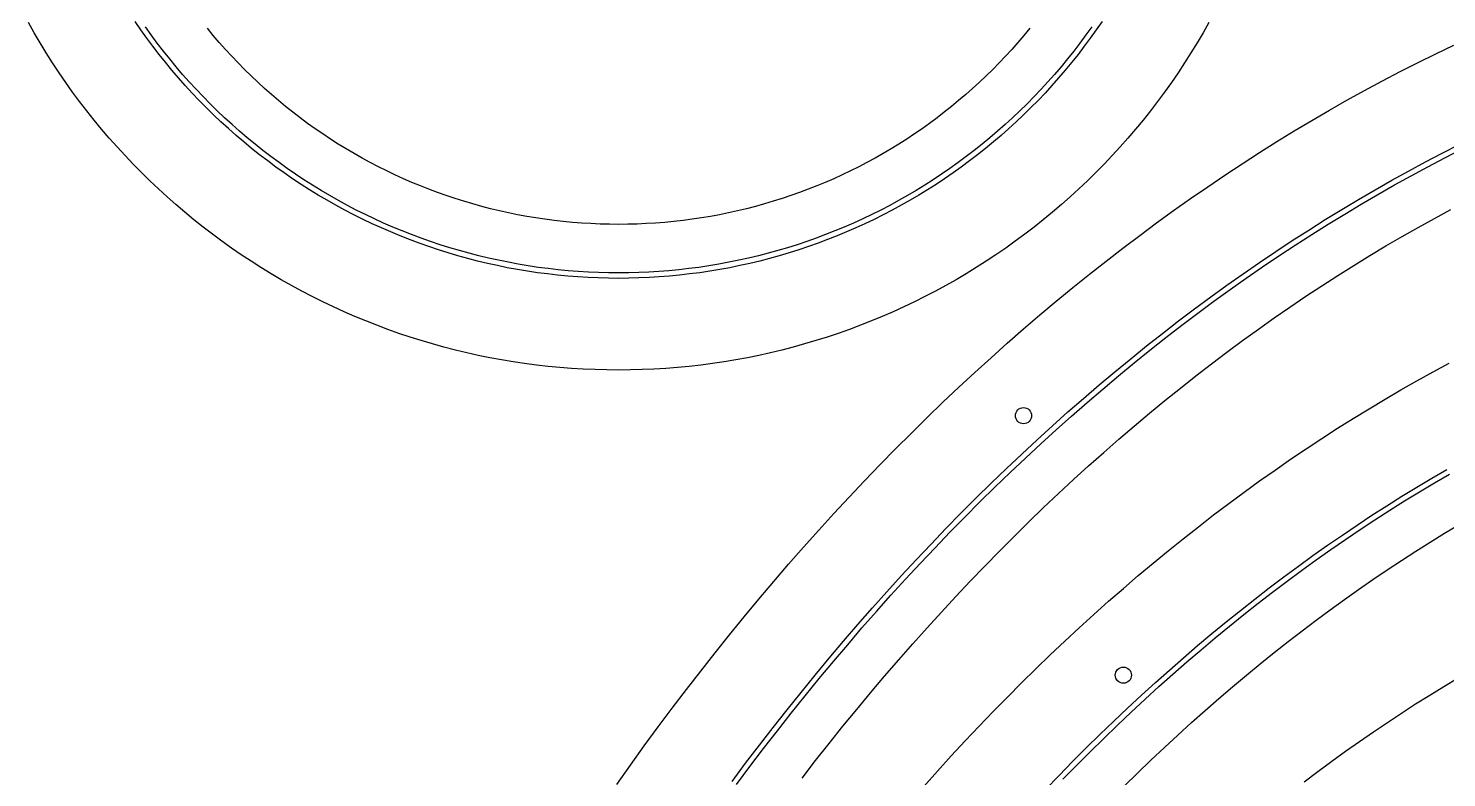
# Model space of a CAD drawing. Header units: metres. Extents: x 10 to 1210, y 10 to 2778.
# Drawn here: x 25.7 to 288.4, y 2258.5 to 2397.3 of the extents above; entities that cross this region are included whole.
import ezdxf

# ---------------------------------------------------------------- set-up
doc = ezdxf.new("R2010")
doc.units = ezdxf.units.M
for name, color, linetype in [('ACIKLIK', 5, 'Continuous'), ('ASKI_DELIK', 6, 'Continuous'), ('CAM_SABLON', 4, 'Continuous'), ('DIS_KENAR_V91_Z3', 1, 'Continuous'), ('LAMBA_T4_Z4', 3, 'Continuous')]:
    doc.layers.add(name, color=color, linetype=linetype)

msp = doc.modelspace()

# ---------------------------------------------------------------- linework, layer by layer
at = {"layer": 'ACIKLIK'}
for points in [[(211.16, 2397.33), (210.07, 2396.01), (208.96, 2394.71), (207.83, 2393.43), (206.67, 2392.16), (205.49, 2390.92), (204.3, 2389.7), (203.08, 2388.51), (201.84, 2387.33), (200.57, 2386.17), (199.29, 2385.04), (197.99, 2383.93), (196.67, 2382.84), (195.33, 2381.78), (193.98, 2380.73), (192.6, 2379.72), (191.21, 2378.72), (189.8, 2377.76), (188.37, 2376.81), (186.93, 2375.89), (185.47, 2375), (184, 2374.13), (182.51, 2373.29), (181.01, 2372.47), (179.49, 2371.68), (177.96, 2370.92), (176.42, 2370.18), (174.86, 2369.47), (173.29, 2368.79), (171.71, 2368.14), (170.12, 2367.51), (168.52, 2366.91), (166.91, 2366.34), (165.28, 2365.8), (163.65, 2365.28), (162.01, 2364.8), (160.36, 2364.34), (158.71, 2363.91), (157.04, 2363.51), (155.38, 2363.14), (153.7, 2362.8), (152.02, 2362.49), (150.33, 2362.21), (148.64, 2361.95), (146.94, 2361.73), (145.24, 2361.54), (143.54, 2361.37), (141.84, 2361.24), (140.13, 2361.14), (138.42, 2361.06), (136.71, 2361.02), (135, 2361), (133.29, 2361.02), (131.58, 2361.06), (129.87, 2361.14), (128.16, 2361.24), (126.46, 2361.37), (124.76, 2361.54), (123.06, 2361.73), (121.36, 2361.95), (119.67, 2362.21), (117.98, 2362.49), (116.3, 2362.8), (114.62, 2363.14), (112.96, 2363.51), (111.29, 2363.91), (109.64, 2364.34), (107.99, 2364.8), (106.35, 2365.28), (104.72, 2365.8), (103.09, 2366.34), (101.48, 2366.91), (99.88, 2367.51), (98.29, 2368.14), (96.71, 2368.79), (95.14, 2369.47), (93.58, 2370.18), (92.04, 2370.92), (90.51, 2371.68), (88.99, 2372.47), (87.49, 2373.29), (86, 2374.13), (84.53, 2375), (83.07, 2375.89), (81.63, 2376.81), (80.2, 2377.76), (78.79, 2378.72), (77.4, 2379.72), (76.02, 2380.73), (74.67, 2381.78), (73.33, 2382.84), (72.01, 2383.93), (70.71, 2385.04), (69.43, 2386.17), (68.16, 2387.33), (66.92, 2388.51), (65.7, 2389.7), (64.51, 2390.92), (63.33, 2392.16), (62.17, 2393.43), (61.04, 2394.71), (59.93, 2396.01), (58.84, 2397.33)], [(169, 2258.39), (171.5, 2261.63), (174.03, 2264.83), (176.56, 2268), (179.12, 2271.13), (181.69, 2274.22), (184.27, 2277.28), (186.88, 2280.3), (189.5, 2283.29), (192.13, 2286.24), (194.78, 2289.16), (197.44, 2292.03), (200.12, 2294.87), (202.82, 2297.68), (205.53, 2300.44), (208.25, 2303.17), (210.98, 2305.86), (213.73, 2308.51), (216.5, 2311.13), (219.27, 2313.71), (222.06, 2316.24), (224.86, 2318.74), (227.68, 2321.2), (230.5, 2323.63), (233.34, 2326.01), (236.19, 2328.35), (239.05, 2330.66), (241.92, 2332.93), (244.8, 2335.15), (247.69, 2337.34), (250.59, 2339.49), (253.51, 2341.59), (256.43, 2343.66), (259.36, 2345.69), (262.3, 2347.67), (265.25, 2349.62), (268.21, 2351.53), (271.18, 2353.39), (274.15, 2355.22), (277.13, 2357), (280.13, 2358.75), (283.12, 2360.45), (286.13, 2362.12), (289.14, 2363.74)], [(228.67, 2256.89), (231.14, 2259.31), (233.61, 2261.71), (236.1, 2264.06), (238.61, 2266.38), (241.12, 2268.67), (243.64, 2270.92), (246.18, 2273.14), (248.72, 2275.32), (251.28, 2277.47), (253.84, 2279.58), (256.42, 2281.66), (259, 2283.7), (261.6, 2285.7), (264.2, 2287.67), (266.81, 2289.6), (269.44, 2291.5), (272.07, 2293.36), (274.7, 2295.18), (277.35, 2296.97), (280, 2298.72), (282.67, 2300.44), (285.34, 2302.12), (288.01, 2303.76), (290.7, 2305.37)]]:
    msp.add_lwpolyline(points, dxfattribs=at)
at = {"layer": 'ASKI_DELIK'}
for centre in [(210, 2325.55), (228.5, 2277.47)]:
    msp.add_circle(centre, 1.5, dxfattribs=at)
at = {"layer": 'CAM_SABLON'}
for points in [[(222.65, 2397.63), (221.56, 2396.11), (220.45, 2394.61), (219.32, 2393.12), (218.15, 2391.66), (216.97, 2390.22), (215.75, 2388.8), (214.52, 2387.4), (213.25, 2386.03), (211.97, 2384.67), (210.66, 2383.34), (209.33, 2382.03), (207.97, 2380.75), (206.6, 2379.48), (205.2, 2378.25), (203.78, 2377.03), (202.34, 2375.85), (200.88, 2374.68), (199.39, 2373.55), (197.89, 2372.44), (196.37, 2371.35), (194.83, 2370.29), (193.28, 2369.26), (191.7, 2368.26), (190.11, 2367.28), (188.5, 2366.34), (186.87, 2365.42), (185.23, 2364.53), (183.58, 2363.66), (181.91, 2362.83), (180.22, 2362.03), (178.52, 2361.25), (176.81, 2360.51), (175.08, 2359.79), (173.35, 2359.11), (171.6, 2358.45), (169.84, 2357.83), (168.06, 2357.24), (166.28, 2356.68), (164.49, 2356.15), (162.69, 2355.65), (160.89, 2355.18), (159.07, 2354.74), (157.25, 2354.34), (155.42, 2353.97), (153.58, 2353.63), (151.74, 2353.32), (149.89, 2353.04), (148.04, 2352.8), (146.18, 2352.59), (144.33, 2352.41), (142.46, 2352.26), (140.6, 2352.15), (138.73, 2352.07), (136.87, 2352.02), (135, 2352), (133.13, 2352.02), (131.27, 2352.07), (129.4, 2352.15), (127.54, 2352.26), (125.67, 2352.41), (123.82, 2352.59), (121.96, 2352.8), (120.11, 2353.04), (118.26, 2353.32), (116.42, 2353.63), (114.58, 2353.97), (112.75, 2354.34), (110.93, 2354.74), (109.11, 2355.18), (107.31, 2355.65), (105.51, 2356.15), (103.72, 2356.68), (101.94, 2357.24), (100.16, 2357.83), (98.4, 2358.45), (96.65, 2359.11), (94.92, 2359.79), (93.19, 2360.51), (91.48, 2361.25), (89.78, 2362.03), (88.09, 2362.83), (86.42, 2363.66), (84.77, 2364.53), (83.13, 2365.42), (81.5, 2366.34), (79.89, 2367.28), (78.3, 2368.26), (76.72, 2369.26), (75.17, 2370.29), (73.63, 2371.35), (72.11, 2372.44), (70.61, 2373.55), (69.12, 2374.68), (67.66, 2375.85), (66.22, 2377.03), (64.8, 2378.25), (63.4, 2379.48), (62.03, 2380.75), (60.67, 2382.03), (59.34, 2383.34), (58.03, 2384.67), (56.75, 2386.03), (55.48, 2387.4), (54.25, 2388.8), (53.03, 2390.22), (51.85, 2391.66), (50.68, 2393.12), (49.55, 2394.61), (48.44, 2396.11), (47.35, 2397.63)], [(156.81, 2257.18), (159.33, 2260.54), (161.86, 2263.87), (164.41, 2267.17), (166.98, 2270.43), (169.56, 2273.66), (172.17, 2276.85), (174.79, 2280), (177.43, 2283.12), (180.08, 2286.21), (182.76, 2289.25), (185.44, 2292.27), (188.15, 2295.24), (190.87, 2298.18), (193.61, 2301.08), (196.36, 2303.94), (199.12, 2306.77), (201.91, 2309.56), (204.7, 2312.31), (207.52, 2315.02), (210.34, 2317.7), (213.18, 2320.33), (216.04, 2322.93), (218.9, 2325.49), (221.78, 2328.01), (224.68, 2330.49), (227.58, 2332.93), (230.5, 2335.33), (233.43, 2337.7), (236.38, 2340.02), (239.33, 2342.3), (242.3, 2344.55), (245.28, 2346.75), (248.27, 2348.91), (251.27, 2351.03), (254.28, 2353.12), (257.3, 2355.16), (260.33, 2357.16), (263.38, 2359.12), (266.43, 2361.04), (269.49, 2362.92), (272.56, 2364.75), (275.63, 2366.55), (278.72, 2368.3), (281.82, 2370.02), (284.92, 2371.69), (288.03, 2373.32), (291.15, 2374.91)], [(217.31, 2258.2), (219.82, 2260.76), (222.33, 2263.28), (224.86, 2265.76), (227.4, 2268.21), (229.95, 2270.63), (232.51, 2273.01), (235.09, 2275.36), (237.68, 2277.67), (240.28, 2279.94), (242.9, 2282.18), (245.52, 2284.39), (248.16, 2286.56), (250.81, 2288.69), (253.46, 2290.79), (256.13, 2292.85), (258.81, 2294.88), (261.5, 2296.87), (264.2, 2298.82), (266.91, 2300.73), (269.62, 2302.61), (272.35, 2304.46), (275.09, 2306.26), (277.83, 2308.03), (280.59, 2309.76), (283.35, 2311.46), (286.12, 2313.11), (288.89, 2314.73)]]:
    msp.add_lwpolyline(points, dxfattribs=at)
at = {"layer": 'DIS_KENAR_V91_Z3'}
for points in [[(244.33, 2398.4), (243.25, 2396.5), (242.15, 2394.62), (241.01, 2392.76), (239.83, 2390.92), (238.63, 2389.1), (237.39, 2387.3), (236.13, 2385.53), (234.83, 2383.77), (233.5, 2382.04), (232.14, 2380.33), (230.76, 2378.65), (229.34, 2376.99), (227.89, 2375.36), (226.42, 2373.75), (224.92, 2372.17), (223.39, 2370.61), (221.83, 2369.08), (220.25, 2367.58), (218.64, 2366.11), (217.01, 2364.66), (215.35, 2363.24), (213.67, 2361.86), (211.96, 2360.5), (210.23, 2359.17), (208.47, 2357.87), (206.7, 2356.61), (204.9, 2355.37), (203.08, 2354.17), (201.24, 2352.99), (199.38, 2351.85), (197.5, 2350.75), (195.6, 2349.67), (193.68, 2348.63), (191.75, 2347.62), (189.8, 2346.65), (187.83, 2345.71), (185.84, 2344.81), (183.84, 2343.94), (181.83, 2343.1), (179.8, 2342.3), (177.75, 2341.54), (175.7, 2340.81), (173.63, 2340.12), (171.55, 2339.46), (169.45, 2338.84), (167.35, 2338.26), (165.24, 2337.71), (163.12, 2337.2), (160.99, 2336.73), (158.85, 2336.3), (156.71, 2335.9), (154.55, 2335.54), (152.4, 2335.22), (150.23, 2334.93), (148.07, 2334.68), (145.89, 2334.48), (143.72, 2334.3), (141.54, 2334.17), (139.36, 2334.08), (137.18, 2334.02), (135, 2334), (132.82, 2334.02), (130.64, 2334.08), (128.46, 2334.17), (126.28, 2334.3), (124.11, 2334.48), (121.93, 2334.68), (119.77, 2334.93), (117.6, 2335.22), (115.45, 2335.54), (113.29, 2335.9), (111.15, 2336.3), (109.01, 2336.73), (106.88, 2337.2), (104.76, 2337.71), (102.65, 2338.26), (100.55, 2338.84), (98.45, 2339.46), (96.37, 2340.12), (94.3, 2340.81), (92.25, 2341.54), (90.2, 2342.3), (88.17, 2343.1), (86.16, 2343.94), (84.16, 2344.81), (82.17, 2345.71), (80.2, 2346.65), (78.25, 2347.62), (76.32, 2348.63), (74.4, 2349.67), (72.5, 2350.75), (70.62, 2351.85), (68.76, 2352.99), (66.92, 2354.17), (65.1, 2355.37), (63.3, 2356.61), (61.53, 2357.87), (59.77, 2359.17), (58.04, 2360.5), (56.33, 2361.86), (54.65, 2363.24), (52.99, 2364.66), (51.36, 2366.11), (49.75, 2367.58), (48.17, 2369.08), (46.61, 2370.61), (45.08, 2372.17), (43.58, 2373.75), (42.11, 2375.36), (40.66, 2376.99), (39.24, 2378.65), (37.86, 2380.33), (36.5, 2382.04), (35.17, 2383.77), (33.87, 2385.53), (32.61, 2387.3), (31.37, 2389.1), (30.17, 2390.92), (28.99, 2392.76), (27.85, 2394.62), (26.75, 2396.5), (25.67, 2398.4)], [(134.66, 2257.22), (137.2, 2260.81), (139.76, 2264.37), (142.35, 2267.89), (144.95, 2271.37), (147.58, 2274.83), (150.22, 2278.24), (152.88, 2281.63), (155.57, 2284.97), (158.27, 2288.29), (160.99, 2291.56), (163.74, 2294.81), (166.5, 2298.01), (169.27, 2301.18), (172.07, 2304.31), (174.89, 2307.41), (177.72, 2310.47), (180.57, 2313.49), (183.44, 2316.48), (186.32, 2319.42), (189.23, 2322.33), (192.14, 2325.2), (195.08, 2328.03), (198.03, 2330.83), (201, 2333.58), (203.98, 2336.3), (206.98, 2338.98), (210, 2341.62), (213.03, 2344.21), (216.08, 2346.77), (219.14, 2349.29), (222.21, 2351.77), (225.3, 2354.21), (228.4, 2356.6), (231.52, 2358.96), (234.65, 2361.28), (237.8, 2363.55), (240.95, 2365.78), (244.12, 2367.98), (247.31, 2370.13), (250.5, 2372.24), (253.71, 2374.3), (256.93, 2376.33), (260.16, 2378.31), (263.4, 2380.25), (266.65, 2382.15), (269.92, 2384), (273.19, 2385.82), (276.48, 2387.58), (279.77, 2389.31), (283.08, 2390.99), (286.39, 2392.63), (289.72, 2394.23)], [(191.54, 2256.86), (194.08, 2259.7), (196.63, 2262.51), (199.2, 2265.29), (201.79, 2268.03), (204.39, 2270.74), (207.01, 2273.41), (209.65, 2276.05), (212.3, 2278.66), (214.96, 2281.23), (217.64, 2283.76), (220.33, 2286.26), (223.04, 2288.73), (225.76, 2291.16), (228.5, 2293.55), (231.25, 2295.91), (234.01, 2298.23), (236.79, 2300.52), (239.58, 2302.76), (242.39, 2304.98), (245.2, 2307.15), (248.03, 2309.29), (250.87, 2311.39), (253.72, 2313.46), (256.59, 2315.48), (259.47, 2317.47), (262.35, 2319.43), (265.25, 2321.34), (268.16, 2323.21), (271.09, 2325.05), (274.02, 2326.85), (276.96, 2328.61), (279.91, 2330.33), (282.87, 2332.02), (285.85, 2333.66), (288.83, 2335.27)], [(262, 2257.7), (264.54, 2259.62), (267.09, 2261.51), (269.65, 2263.36), (272.23, 2265.18), (274.81, 2266.97), (277.4, 2268.72), (280.01, 2270.44), (282.62, 2272.13), (285.25, 2273.78), (287.88, 2275.39), (290.52, 2276.97)]]:
    msp.add_lwpolyline(points, dxfattribs=at)
at = {"layer": 'LAMBA_T4_Z4'}
for points in [[(224.54, 2398.61), (223.47, 2397.05), (222.37, 2395.52), (221.25, 2394), (220.1, 2392.51), (218.93, 2391.03), (217.73, 2389.58), (216.51, 2388.15), (215.26, 2386.73), (213.99, 2385.34), (212.69, 2383.98), (211.37, 2382.63), (210.02, 2381.31), (208.66, 2380.01), (207.27, 2378.74), (205.85, 2377.49), (204.42, 2376.27), (202.97, 2375.07), (201.49, 2373.9), (200, 2372.75), (198.48, 2371.63), (196.95, 2370.53), (195.39, 2369.46), (193.82, 2368.42), (192.23, 2367.41), (190.62, 2366.43), (189, 2365.47), (187.36, 2364.54), (185.7, 2363.64), (184.03, 2362.77), (182.34, 2361.93), (180.64, 2361.12), (178.93, 2360.34), (177.2, 2359.59), (175.46, 2358.86), (173.7, 2358.17), (171.94, 2357.51), (170.16, 2356.88), (168.37, 2356.29), (166.58, 2355.72), (164.77, 2355.18), (162.95, 2354.68), (161.13, 2354.21), (159.29, 2353.77), (157.45, 2353.36), (155.61, 2352.98), (153.75, 2352.64), (151.89, 2352.33), (150.03, 2352.05), (148.16, 2351.81), (146.29, 2351.59), (144.41, 2351.41), (142.53, 2351.26), (140.65, 2351.15), (138.77, 2351.07), (136.88, 2351.02), (135, 2351), (133.12, 2351.02), (131.23, 2351.07), (129.35, 2351.15), (127.47, 2351.26), (125.59, 2351.41), (123.71, 2351.59), (121.84, 2351.81), (119.97, 2352.05), (118.11, 2352.33), (116.25, 2352.64), (114.39, 2352.98), (112.55, 2353.36), (110.71, 2353.77), (108.87, 2354.21), (107.05, 2354.68), (105.23, 2355.18), (103.42, 2355.72), (101.63, 2356.29), (99.84, 2356.88), (98.06, 2357.51), (96.3, 2358.17), (94.54, 2358.86), (92.8, 2359.59), (91.07, 2360.34), (89.36, 2361.12), (87.66, 2361.93), (85.97, 2362.77), (84.3, 2363.64), (82.64, 2364.54), (81, 2365.47), (79.38, 2366.43), (77.77, 2367.41), (76.18, 2368.42), (74.61, 2369.46), (73.05, 2370.53), (71.52, 2371.63), (70, 2372.75), (68.51, 2373.9), (67.03, 2375.07), (65.58, 2376.27), (64.15, 2377.49), (62.73, 2378.74), (61.34, 2380.01), (59.98, 2381.31), (58.63, 2382.63), (57.31, 2383.98), (56.01, 2385.34), (54.74, 2386.73), (53.49, 2388.15), (52.27, 2389.58), (51.07, 2391.03), (49.9, 2392.51), (48.75, 2394), (47.63, 2395.52), (46.53, 2397.05), (45.46, 2398.61)], [(156.01, 2257.77), (158.53, 2261.14), (161.07, 2264.48), (163.62, 2267.78), (166.2, 2271.05), (168.79, 2274.28), (171.4, 2277.48), (174.02, 2280.64), (176.67, 2283.77), (179.33, 2286.86), (182.01, 2289.92), (184.7, 2292.93), (187.41, 2295.92), (190.14, 2298.86), (192.88, 2301.77), (195.64, 2304.64), (198.41, 2307.47), (201.2, 2310.27), (204.01, 2313.02), (206.83, 2315.74), (209.66, 2318.43), (212.51, 2321.07), (215.37, 2323.67), (218.24, 2326.24), (221.13, 2328.76), (224.03, 2331.25), (226.94, 2333.7), (229.87, 2336.11), (232.81, 2338.48), (235.76, 2340.81), (238.73, 2343.1), (241.7, 2345.35), (244.69, 2347.56), (247.69, 2349.73), (250.7, 2351.85), (253.72, 2353.94), (256.75, 2355.99), (259.79, 2358), (262.84, 2359.96), (265.9, 2361.89), (268.97, 2363.77), (272.05, 2365.61), (275.14, 2367.42), (278.23, 2369.18), (281.34, 2370.89), (284.45, 2372.57), (287.57, 2374.21), (290.7, 2375.8)], [(214.1, 2256.31), (216.6, 2258.9), (219.1, 2261.46), (221.62, 2263.99), (224.16, 2266.48), (226.71, 2268.94), (229.27, 2271.36), (231.84, 2273.75), (234.42, 2276.1), (237.02, 2278.42), (239.63, 2280.7), (242.25, 2282.95), (244.88, 2285.16), (247.53, 2287.33), (250.18, 2289.47), (252.85, 2291.58), (255.52, 2293.65), (258.21, 2295.68), (260.91, 2297.67), (263.62, 2299.63), (266.33, 2301.55), (269.06, 2303.44), (271.8, 2305.29), (274.54, 2307.1), (277.3, 2308.87), (280.06, 2310.61), (282.83, 2312.31), (285.61, 2313.98), (288.4, 2315.6)]]:
    msp.add_lwpolyline(points, dxfattribs=at)

doc.saveas('drawing.dxf')
